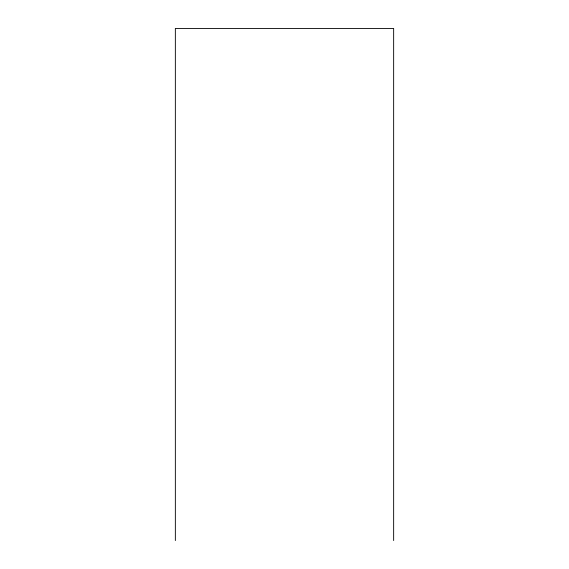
<?xml version="1.0" encoding="UTF-8"?>
<svg xmlns="http://www.w3.org/2000/svg" width="569" height="569" viewBox="0 0 569 569"><rect width="100%" height="100%" fill="white"/><g stroke="black" fill="none" stroke-linecap="round" stroke-linejoin="round"><path stroke-width="0.85" d="M393.648 540.55L393.648 28.45L175.352 28.45L175.352 540.55"/></g></svg>
